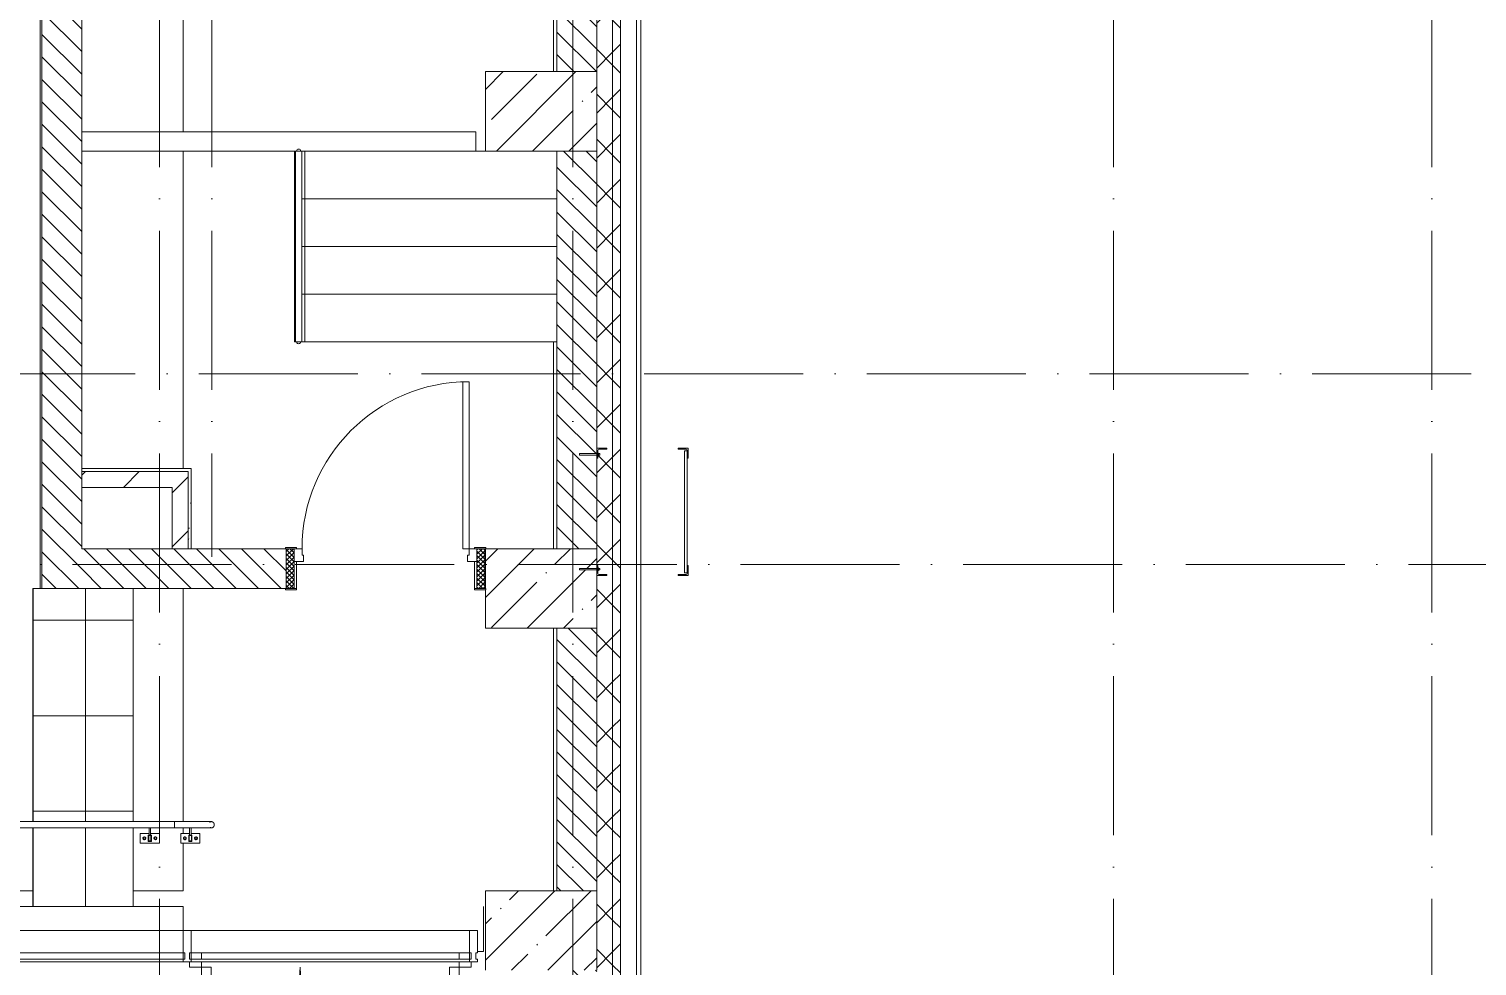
# Model space of a CAD drawing. Header units: millimetres. Extents: x -6467 to 106027, y -7090 to 195095.
# Drawn here: x 20130 to 29235, y 74057 to 79949 of the extents above; entities that cross this region are included whole.
import ezdxf

# ---------------------------------------------------------------- set-up
doc = ezdxf.new("R2010")
doc.units = ezdxf.units.MM
doc.linetypes.add('50_200_ШТРИХ_1Т_ш5_п1_п1_', pattern=[1400, 1000, -200, 0, -200])
for name, color, linetype, lineweight in [('A-DETL-GENF', 7, 'Continuous', 9), ('A-DOOR', 7, 'Continuous', 9), ('A-DOOR-2', 7, 'Continuous', 5), ('A-DOOR-FRAM', 7, 'Continuous', 9), ('A-DOOR-FRAM-2', 7, 'Continuous', 5), ('A-FLOR', 7, 'Continuous', 9), ('A-GLAZ-CWMG', 7, 'Continuous', 9), ('A-GLAZ-CWMG-1', 7, 'Continuous', 20), ('A-WALL', 7, 'Continuous', 5), ('A-WALL-FNSH-1', 7, 'Continuous', 5), ('I-WALL', 7, 'Continuous', 5), ('S-COLS', 7, 'Continuous', 9), ('S-COLS-1', 7, 'Continuous', 5), ('Балясины', 7, 'Continuous', 5), ('Верхние поручни', 7, 'Continuous', 9), ('Ограждение', 7, 'Continuous', 9), ('Перила', 7, 'Continuous', 9)]:
    doc.layers.add(name, color=color, linetype=linetype, lineweight=lineweight)
for name, color, linetype, lineweight, true_color in [('A-FLOR-PATT-6', 7, 'Continuous', 5, 0x3f3f3f), ('A-GENM-1', 7, 'Continuous', 9, 0xaaaaaa), ('I-WALL-1', 7, 'Continuous', 5, 0x787878), ('S-STRS-1', 7, 'Continuous', 9, 0xaaaaaa), ('Оси-3', 7, '50_200_ШТРИХ_1Т_ш5_п1_п1_', 9, 0xaaaaaa)]:
    doc.layers.add(name, color=color, linetype=linetype, lineweight=lineweight, true_color=true_color)
pattern_1 = [(45, (0, 0), (-228.0985, 228.0985), []), (45, (228.1, 0), (-228.0985, 228.0985), [403.225, -80.645, 6.706, -73.939])]
pattern_2 = [(135, (0, 0), (-70.71068, -70.71068), [])]
pattern_3 = [(45, (0, 0), (-141.42136, 141.42136), []), (135, (0, 0), (-141.42136, -141.42136), [])]
pattern_4 = [(45, (0, 0), (-169.7056, 169.7056), [])]
pattern_5 = [(0, (0, 0), (406.4, 101.6), [6.706, -298.094, 6.706, -298.094, -1625.6]), (0, (0, 0), (406.4, 101.6), [-609.6, 6.706, -602.894, 6.706, -298.094, -711.2]), (0, (0, 0), (406.4, 101.6), [-1524, 6.706, -196.494, 6.706, -501.294]), (120, (152.4, 50.8), (-291.18818, 301.15272), [6.706, -298.094, 6.706, -298.094, -1625.6]), (120, (152.4, 50.8), (-291.18818, 301.15272), [-609.6, 6.706, -602.894, 6.706, -298.094, -711.2]), (120, (152.4, 50.8), (-291.18818, 301.15272), [-1524, 6.706, -196.494, 6.706, -501.294]), (240, (203.2, 254), (-115.21182, -402.75272), [6.706, -298.094, 6.706, -298.094, -1625.6]), (240, (203.2, 254), (-115.21182, -402.75272), [-609.6, 6.706, -602.894, 6.706, -298.094, -711.2]), (240, (203.2, 254), (-115.21182, -402.75272), [-1524, 6.706, -196.494, 6.706, -501.294])]

# ---------------------------------------------------------------- blocks, each defined once
blk = doc.blocks.new('110_Дверь_СКБ_1_адиаторы_22')
at = {"layer": 'A-DOOR-2'}
h = blk.add_hatch(dxfattribs=at)
h.set_pattern_fill('FP_122', color=256, style=0, pattern_type=2)
h.set_pattern_definition([(135, (1701.41, 189.685), (-14.14214, -14.14214), []), (225, (1701.41, 189.685), (14.14214, -14.14214), [])])
h.paths.add_polyline_path([(637.5, -125), (637.5, 125), (587.5, 125), (587.5, -125)])
at = {"layer": 'A-DOOR-FRAM-2'}
h = blk.add_hatch(dxfattribs=at)
h.set_pattern_fill('FP_123', color=256, style=0, pattern_type=2)
h.set_pattern_definition([(45, (-421.384, 189.685), (-14.1421, 14.1421), []), (135, (-421.384, 189.685), (-14.1421, -14.1421), [])])
h.paths.add_polyline_path([(-562.5, -125), (-562.5, 125), (-612.5, 125), (-612.5, -125)])
at = {"layer": 'A-DOOR'}
for p, q in [((537.5, 1175), (497.5, 1175)), ((497.5, 1175), (497.5, 125)), ((537.5, 125), (537.5, 1175)), ((497.5, 125), (537.5, 125))]:
    blk.add_line(p, q, dxfattribs=at)
at = {"layer": 'A-DOOR-2'}
blk.add_arc((537.5, 125), 1050, 90, 180, dxfattribs=at)
at = {"layer": 'A-DOOR-FRAM'}
for p, q in [((-547.5, 133), (-617.5, 133)), ((-617.5, 133), (-617.5, 125)), ((-617.5, 125), (-547.5, 125)), ((-562.5, 125), (-612.5, 125)), ((-612.5, 125), (-612.5, -125)), ((-512.5, 125), (-562.5, 125)), ((-562.5, 125), (-562.5, 45)), ((-562.5, -125), (-562.5, 125)), ((-547.5, 125), (-562.5, 125)), ((-562.5, 125), (-562.5, 124)), ((-562.5, 124), (-547.5, 124)), ((-547.5, 125), (-547.5, 133)), ((-547.5, 124), (-547.5, 125)), ((-512.5, 85), (-512.5, 125)), ((537.5, 125), (537.5, 85)), ((587.5, 125), (537.5, 125)), ((642.5, 133), (572.5, 133)), ((572.5, 133), (572.5, 125)), ((587.5, 125), (572.5, 125)), ((572.5, 125), (572.5, 124)), ((572.5, 125), (642.5, 125)), ((572.5, 124), (587.5, 124)), ((587.5, 45), (587.5, 125)), ((637.5, 125), (587.5, 125)), ((587.5, 125), (587.5, -125)), ((587.5, 124), (587.5, 125)), ((637.5, -125), (637.5, 125)), ((642.5, 125), (642.5, 133)), ((-562.5, 45), (-502.5, 45)), ((-547.5, 45), (-562.5, 45)), ((-562.5, 45), (-562.5, -125)), ((-547.5, -125), (-547.5, 45)), ((-502.5, 85), (-512.5, 85)), ((-502.5, 45), (-502.5, 85)), ((537.5, 85), (527.5, 85)), ((527.5, 85), (527.5, 45)), ((527.5, 45), (587.5, 45)), ((587.5, 45), (572.5, 45)), ((572.5, 45), (572.5, -125)), ((587.5, -125), (587.5, 45)), ((-547.5, -125), (-617.5, -125)), ((-617.5, -125), (-617.5, -133)), ((-617.5, -133), (-547.5, -133)), ((-612.5, -125), (-562.5, -125)), ((-562.5, -125), (-547.5, -125)), ((-547.5, -133), (-547.5, -125)), ((572.5, -125), (587.5, -125)), ((642.5, -125), (572.5, -125)), ((572.5, -125), (572.5, -133)), ((572.5, -133), (642.5, -133)), ((587.5, -125), (637.5, -125)), ((642.5, -133), (642.5, -125))]:
    blk.add_line(p, q, dxfattribs=at)
blk = doc.blocks.new('Прямоугольный импост - Импост структурный с накладкой - 180мм-26367766-АИ_План этажа Радиаторы_2')
at = {"layer": 'A-GLAZ-CWMG'}
for p, q in [((19712.5, 74281), (21100, 74281)), ((19712.5, 74101), (19712.5, 74141)), ((19712.5, 74141), (21100, 74141)), ((21100, 74141), (21100, 74101)), ((19712.5, 74101), (21100, 74101)), ((19712.5, 74084), (21100, 74084))]:
    blk.add_line(p, q, dxfattribs=at)
blk = doc.blocks.new('Прямоугольный импост - Импост структурный с накладкой - 180мм-22069925-АИ_План этажа Радиаторы_2')
at = {"layer": 'A-GLAZ-CWMG-1'}
for p, q in [((-25, 40), (-25, 180)), ((-25, 180), (25, 180)), ((25, 180), (25, 40)), ((-15, 40), (-25, 40)), ((-25, -17), (-25, 0)), ((-25, 0), (-15, 0)), ((-15, 0), (-15, 40)), ((15, 40), (15, 0)), ((25, 40), (15, 40)), ((15, 0), (25, 0)), ((25, 0), (25, -17)), ((25, -17), (-25, -17))]:
    blk.add_line(p, q, dxfattribs=at)
blk = doc.blocks.new('О_Балясина_Труба_ГОСТ 8645-68 - О_Балясина_Труба_ГОСТ 8645-68-22508198-АИ_План этажа Радиаторы_2')
at = {"layer": 'Ограждение'}
for p, q in [((40, 10), (0, 10)), ((0, 10), (0, -10)), ((3, -7), (3, 7)), ((3, 7), (37, 7)), ((37, 7), (37, -7)), ((40, -10), (40, 10)), ((0, -10), (40, -10)), ((37, -7), (3, -7))]:
    blk.add_line(p, q, dxfattribs=at)
blk = doc.blocks.new('О_Анкер клиновой3 - Анкер клиновой МКТ В 12-10-25_105 2-22348283-АИ_План этажа Радиаторы_2')
at = {"layer": 'Ограждение'}
for radius, start, end in [(9, 360, 180), (9, 165, 180), (9, 180, 210), (9, 180, 360), (6, 360, 180), (6, 180, 360), (9, 75, 120), (9, 255, 345)]:
    blk.add_arc((0, 0), radius, start, end, dxfattribs=at)
blk = doc.blocks.new('О_Полоса_Трапеция прямоугольная_Прокат_ГОСТ 103-2006 - Крепежная пластина-22348284-АИ_План этажа Радиаторы_2')
at = {"layer": 'Ограждение'}
for p, q in [((0, 30), (0, -30)), ((55.7, 30), (0, 30)), ((120, 30), (64.1, 30)), ((120, -30), (120, 30)), ((120, -30), (0, -30))]:
    blk.add_line(p, q, dxfattribs=at)
blk = doc.blocks.new('О_Кронштейн_Форма Г_Круг_ГОСТ 2590-2006 - О_Кронштейн_Форма Г_Круг_ГОСТ 2590-2006-22348285-АИ_План этажа Радиаторы_2')
at = {"layer": 'Ограждение'}
for p, q in [((20885, 74920.5), (20885, 74925.5)), ((20885, 74880.5), (20885, 74920.5)), ((20895, 74924), (20895, 74920.5)), ((20895, 74920.5), (20895, 74880.5))]:
    blk.add_line(p, q, dxfattribs=at)
blk = doc.blocks.new('О_Элемент поручня_с загибами_Труба_ГОСТ 8732-78 - О_Элемент поручня_с загибами_Труба_ГОСТ 8732-78-26134925-АИ_План этажа Радиаторы_2')
at = {"layer": 'Ограждение'}
for p, q in [((-12230, -40), (-12230, 0)), ((-12230, 0), (50, 0)), ((50, -40), (-12230, -40))]:
    blk.add_line(p, q, dxfattribs=at)
blk = doc.blocks.new('О_Элемент поручня_Площадочный_Двухуровневый_ГОСТ 87321 - О_Элемент поручня_Площадочный_Двухуровневый_ГОСТ 8732-78 3-26134929-АИ_План этажа Радиаторы_2')
at = {"layer": 'Ограждение'}
for p, q in [((170, 0), (0, 0)), ((0, -40), (170, -40))]:
    blk.add_line(p, q, dxfattribs=at)
at = {"layer": 'Ограждение', "flags": 128}
for points in [[(170, 0), (172.4, 0), (174.8, 0), (177.2, 0), (179.6, 0), (181.9, 0), (184.3, 0), (186.6, 0), (188.9, 0), (191.1, 0), (193.4, 0), (195.6, 0), (197.7, 0), (199.8, 0), (201.9, 0), (203.9, 0), (205.8, 0), (207.7, 0), (209.6, 0), (211.3, 0), (213, 0), (214.7, 0), (216.2, 0), (217.7, 0), (219.2, 0), (220.5, 0), (221.7, 0), (222.9, 0), (224, 0), (225, 0), (225.9, 0), (226.7, 0), (227.5, 0), (228.1, 0), (228.7, 0), (229.1, 0), (229.5, 0), (229.8, 0), (229.9, 0), (230, 0)], [(230, 0), (230, 0), (229.8, 0), (229.6, 0), (229.2, 0), (228.8, 0), (228.3, 0), (227.7, 0), (227, 0), (226.2, 0), (225.3, 0), (224.3, 0), (223.2, 0), (222.1, 0), (220.8, 0), (219.5, 0), (218.1, 0), (216.7, 0), (215.1, 0), (213.5, 0), (211.8, 0), (210, 0), (208.2, 0), (206.3, 0), (204.4, 0), (202.4, 0), (200.4, 0), (198.3, 0), (196.1, 0), (194, 0), (191.7, 0), (189.5, 0), (187.2, 0), (184.9, 0), (182.6, 0), (180.2, 0), (177.8, 0), (175.4, 0), (173, 0), (170.6, 0), (170, 0)], [(230, 0), (230.8, 0), (231.6, -0.1), (232.4, -0.1), (233.2, -0.3), (234, -0.4), (234.8, -0.6), (235.5, -0.8), (236.3, -1), (237, -1.3), (237.8, -1.6), (238.5, -1.9), (239.2, -2.3), (239.9, -2.6), (240.6, -3.1), (241.3, -3.5), (241.9, -4), (242.6, -4.4), (243.2, -5), (243.8, -5.5), (244.3, -6.1), (244.9, -6.7), (245.4, -7.3), (245.9, -7.9), (246.4, -8.5), (246.8, -9.2), (247.2, -9.9), (247.6, -10.6), (248, -11.3), (248.3, -12), (248.6, -12.8), (248.9, -13.5), (249.2, -14.3), (249.4, -15), (249.6, -15.8), (249.7, -16.6), (249.8, -17.4), (249.9, -18.2), (250, -19), (250, -19.8), (250, -20)], [(230, -40), (230, -40), (229.8, -40), (229.6, -40), (229.2, -40), (228.8, -40), (228.3, -40), (227.7, -40), (227, -40), (226.2, -40), (225.3, -40), (224.3, -40), (223.2, -40), (222.1, -40), (220.8, -40), (219.5, -40), (218.1, -40), (216.7, -40), (215.1, -40), (213.5, -40), (211.8, -40), (210, -40), (208.2, -40), (206.3, -40), (204.4, -40), (202.4, -40), (200.4, -40), (198.3, -40), (196.1, -40), (194, -40), (191.7, -40), (189.5, -40), (187.2, -40), (184.9, -40), (182.6, -40), (180.2, -40), (177.8, -40), (175.4, -40), (173, -40), (170.6, -40), (170, -40)], [(170, -40), (172.4, -40), (174.8, -40), (177.2, -40), (179.6, -40), (181.9, -40), (184.3, -40), (186.6, -40), (188.9, -40), (191.1, -40), (193.4, -40), (195.6, -40), (197.7, -40), (199.8, -40), (201.9, -40), (203.9, -40), (205.8, -40), (207.7, -40), (209.6, -40), (211.3, -40), (213, -40), (214.7, -40), (216.2, -40), (217.7, -40), (219.2, -40), (220.5, -40), (221.7, -40), (222.9, -40), (224, -40), (225, -40), (225.9, -40), (226.7, -40), (227.5, -40), (228.1, -40), (228.7, -40), (229.1, -40), (229.5, -40), (229.8, -40), (229.9, -40), (230, -40)], [(230, -1.5), (229.3, -1.5), (228.5, -1.6), (227.8, -1.6), (227.1, -1.7), (226.3, -1.9), (225.6, -2), (224.9, -2.2), (224.2, -2.4), (223.5, -2.7), (222.8, -3), (222.1, -3.3), (221.5, -3.6), (220.8, -3.9), (220.2, -4.3), (219.6, -4.7)], [(223.3, -37.2), (224, -37.5), (224.7, -37.7), (225.4, -37.9), (226.1, -38.1), (226.9, -38.2), (227.6, -38.3), (228.3, -38.4), (229.1, -38.5), (229.8, -38.5), (230, -38.5)], [(250, -20), (250, -20.8), (249.9, -21.6), (249.9, -22.4), (249.7, -23.2), (249.6, -24), (249.4, -24.8), (249.2, -25.5), (249, -26.3), (248.7, -27), (248.4, -27.8), (248.1, -28.5), (247.7, -29.2), (247.4, -29.9), (246.9, -30.6), (246.5, -31.3), (246, -31.9), (245.6, -32.6), (245, -33.2), (244.5, -33.8), (243.9, -34.3), (243.3, -34.9), (242.7, -35.4), (242.1, -35.9), (241.5, -36.4), (240.8, -36.8), (240.1, -37.2), (239.4, -37.6), (238.7, -38), (238, -38.3), (237.2, -38.6), (236.5, -38.9), (235.7, -39.2), (235, -39.4), (234.2, -39.6), (233.4, -39.7), (232.6, -39.8), (231.8, -39.9), (231, -40), (230.2, -40), (230, -40)]]:
    blk.add_lwpolyline(points, dxfattribs=at)
blk = doc.blocks.new('О_Кронштейн_Форма Г_Круг_ГОСТ 2590-2006 - О_Кронштейн_Форма Г_Круг_ГОСТ 2590-2006-V248-АИ_План этажа Радиаторы_2')
at = {"layer": 'Ограждение'}
for p, q in [((21140, 74920.5), (21140, 74926.2)), ((21140, 74880.5), (21140, 74920.5)), ((21150, 74924), (21150, 74920.5)), ((21150, 74920.5), (21150, 74880.5))]:
    blk.add_line(p, q, dxfattribs=at)
blk = doc.blocks.new('О_Балясина_Труба_ГОСТ 8645-68 - О_Балясина_Труба_ГОСТ 8645-68-26136017-АИ_План этажа Радиаторы_2')
at = {"layer": 'Ограждение'}
for p, q in [((40, 10), (0, 10)), ((0, 10), (0, -10)), ((3, -7), (3, 7)), ((3, 7), (37, 7)), ((37, 7), (37, -7)), ((40, -10), (40, 10)), ((0, -10), (40, -10)), ((37, -7), (3, -7))]:
    blk.add_line(p, q, dxfattribs=at)
blk = doc.blocks.new('Подъем актового зала4 - Подъем актового зала-22543515-АИ_План этажа Радиаторы_2')
at = {"layer": 'A-FLOR'}
for p, q in [((20426.7, 76431), (20426.7, 85431)), ((21326.7, 79301), (21326.7, 85431)), ((23655, 79681), (23655, 82181)), ((21326.7, 77186), (21326.7, 79181)), ((23655, 76681), (23655, 77981)), ((21326.7, 74964.8), (21326.7, 76431)), ((23655, 74530.7), (23655, 76181)), ((21326.7, 74890.5), (21326.7, 74926.2)), ((21326.7, 74531), (21326.7, 74830.5)), ((20126.7, 74531), (20381.7, 74531)), ((21011.7, 74531), (21326.7, 74531)), ((23214, 74430.7), (23214, 74148))]:
    blk.add_line(p, q, dxfattribs=at)
blk = doc.blocks.new('ОМ_Уголок_ГОСТ 8509-93 - ОМ_Уголок_ГОСТ 8509-93-23453505-АИ_План этажа Радиаторы_2')
at = {"layer": 'A-GENM-1'}
for p, q in [((24275, 77313.2), (24212, 77313.2)), ((24212, 77313.2), (24212, 77309.5)), ((24212, 77309.5), (24212, 77313.2)), ((24214.3, 77307.2), (24262, 77307.2)), ((24275, 77250.2), (24275, 77313.2)), ((24269, 77300.2), (24269, 77252.5)), ((24271.3, 77250.2), (24275, 77250.2)), ((24275, 77250.2), (24271.3, 77250.2))]:
    blk.add_line(p, q, dxfattribs=at)
for centre, radius, start, end in [((24214.3, 77309.5), 2.3, 180, 270), ((24214.3, 77309.5), 2.3, 180, 240), ((24262, 77300.2), 7, 0, 90), ((24262, 77300.2), 7, 0, 90), ((24271.3, 77252.5), 2.3, 180, 270), ((24271.3, 77252.5), 2.3, 210, 270)]:
    blk.add_arc(centre, radius, start, end, dxfattribs=at)
blk = doc.blocks.new('ОМ_Уголок_ГОСТ 8509-93 - ОМ_Уголок_ГОСТ 8509-93-V339-АИ_План этажа Радиаторы_2')
at = {"layer": 'A-GENM-1'}
for p, q in [((24271.3, 76576.2), (24275, 76576.2)), ((24275, 76576.2), (24271.3, 76576.2)), ((24275, 76513.2), (24275, 76576.2)), ((24212, 76513.2), (24212, 76516.9)), ((24212, 76516.9), (24212, 76513.2)), ((24212, 76513.2), (24275, 76513.2)), ((24262, 76519.2), (24214.3, 76519.2)), ((24269, 76573.9), (24269, 76526.2))]:
    blk.add_line(p, q, dxfattribs=at)
for centre, radius, start, end in [((24271.3, 76573.9), 2.3, 90, 180), ((24271.3, 76573.9), 2.3, 90, 150), ((24214.3, 76516.9), 2.3, 90, 180), ((24214.3, 76516.9), 2.3, 120, 180), ((24262, 76526.2), 7, 270, 0), ((24262, 76526.2), 7, 270, 0)]:
    blk.add_arc(centre, radius, start, end, dxfattribs=at)
blk = doc.blocks.new('ОМ_Уголок_ГОСТ 8509-93 - ОМ_Уголок_ГОСТ 8509-93-21486560-АИ_План этажа Радиаторы_2')
at = {"layer": 'A-GENM-1'}
for p, q in [((23700, 77313.2), (23700, 77250.2)), ((23763, 77313.2), (23700, 77313.2)), ((23713, 77307.2), (23760.7, 77307.2)), ((23763, 77313.2), (23763, 77309.5)), ((23763, 77309.5), (23763, 77313.2)), ((23703.7, 77250.2), (23700, 77250.2)), ((23700, 77250.2), (23703.7, 77250.2)), ((23706, 77252.5), (23706, 77300.2))]:
    blk.add_line(p, q, dxfattribs=at)
for centre, radius, start, end in [((23713, 77300.2), 7, 90, 180), ((23713, 77300.2), 7, 90, 180), ((23760.7, 77309.5), 2.3, 270, 0), ((23760.7, 77309.5), 2.3, 300, 0), ((23703.7, 77252.5), 2.3, 270, 0), ((23703.7, 77252.5), 2.3, 270, 330)]:
    blk.add_arc(centre, radius, start, end, dxfattribs=at)
blk = doc.blocks.new('Анкер клиновой - Анкер клиновой МКТ V-A 10-10-15_115-14811140-АИ_План этажа Радиаторы_2')
at = {"layer": 'A-GENM-1'}
for p, q in [((23700, 77279.2), (23591, 77279.2)), ((23591, 77279.2), (23591, 77269.2)), ((23591, 77269.2), (23700, 77269.2)), ((23710, 77282.2), (23706, 77282.2)), ((23720, 77279.2), (23706, 77279.2)), ((23706, 77269.2), (23720, 77269.2)), ((23706, 77266.2), (23710, 77266.2)), ((23710, 77279.9), (23710, 77282.2)), ((23710, 77266.2), (23710, 77282.2)), ((23710, 77266.2), (23710, 77268.6)), ((23720, 77269.2), (23720, 77279.2))]:
    blk.add_line(p, q, dxfattribs=at)
blk = doc.blocks.new('ОМ_Уголок_ГОСТ 8509-93 - ОМ_Уголок_ГОСТ 8509-93-V340-АИ_План этажа Радиаторы_2')
at = {"layer": 'A-GENM-1'}
for p, q in [((23703.7, 76576.2), (23700, 76576.2)), ((23700, 76576.2), (23700, 76513.2)), ((23700, 76576.2), (23703.7, 76576.2)), ((23700, 76513.2), (23763, 76513.2)), ((23706, 76526.2), (23706, 76573.9)), ((23760.7, 76519.2), (23713, 76519.2)), ((23763, 76513.2), (23763, 76516.9)), ((23763, 76516.9), (23763, 76513.2))]:
    blk.add_line(p, q, dxfattribs=at)
for centre, radius, start, end in [((23703.7, 76573.9), 2.3, 0, 90), ((23703.7, 76573.9), 2.3, 30, 90), ((23713, 76526.2), 7, 180, 270), ((23713, 76526.2), 7, 180, 270), ((23760.7, 76516.9), 2.3, 0, 90), ((23760.7, 76516.9), 2.3, 0, 60)]:
    blk.add_arc(centre, radius, start, end, dxfattribs=at)
blk = doc.blocks.new('ОМ_Арматурный стержень_Форма 1 - ОМ_Арматурный стержень_Форма 1-20727464-АИ_План этажа Радиаторы_2')
at = {"layer": 'A-GENM-1'}
for p, q in [((24251, 77297.2), (24251, 76529.2)), ((24260, 77297.2), (24251, 77297.2)), ((24269, 77297.2), (24260, 77297.2)), ((24269, 76573.9), (24269, 77252.5)), ((24251, 76529.2), (24260, 76529.2)), ((24260, 76529.2), (24269, 76529.2))]:
    blk.add_line(p, q, dxfattribs=at)
blk = doc.blocks.new('Ограждение - 25 мм-V370-АИ_План этажа Радиаторы_2')
at = {"layer": 'Балясины'}
blk.add_arc((0, 0), 12.5, 360, 180, dxfattribs=at)
blk = doc.blocks.new('Ограждение - 25 мм-22866756-АИ_План этажа Радиаторы_2')
at = {"layer": 'Балясины'}
blk.add_arc((0, 0), 12.5, 180, 360, dxfattribs=at)
blk = doc.blocks.new('Ограждение - Ограждение-23855627-АИ_План этажа Радиаторы_2')
at = {"extrusion": (0, 0, -1), "zscale": -1, "rotation": 180}
for name, p in [('Ограждение - 25 мм-22866756-АИ_План этажа Радиаторы_2', (-21825.4, 79181)), ('Ограждение - 25 мм-V370-АИ_План этажа Радиаторы_2', (-21825.4, 77981))]:
    blk.add_blockref(name, p, dxfattribs=at)
blk = doc.blocks.new('Тип верхнего поручня - Верхний поручень_Внутренний_-23855669-АИ_План этажа Радиаторы_2')
at = {"layer": 'Верхние поручни'}
for p, q in [((21805.4, 79181), (21845.4, 79181)), ((21805.4, 78881), (21805.4, 79181)), ((21845.4, 78881), (21845.4, 79181)), ((21805.4, 77981), (21805.4, 78881)), ((21845.4, 77981), (21845.4, 78881)), ((21805.4, 77981), (21845.4, 77981))]:
    blk.add_line(p, q, dxfattribs=at)
blk = doc.blocks.new('Тип перил - Перила_Внутренний_-23855681-АИ_План этажа Радиаторы_2')
at = {"layer": 'Перила'}
for p, q in [((21865.4, 78885.8), (21865.4, 79181)), ((21865.4, 77981), (21865.4, 78885.8))]:
    blk.add_line(p, q, dxfattribs=at)
blk = doc.blocks.new('Тип перил - Перила_Внутренний_-V371-АИ_План этажа Радиаторы_2')
at = {"layer": 'Перила'}
for p, q in [((21845.4, 79181), (21865.4, 79181)), ((21865.4, 78881), (21865.4, 79181)), ((21865.4, 77981), (21865.4, 78881)), ((21845.4, 77981), (21865.4, 77981))]:
    blk.add_line(p, q, dxfattribs=at)
blk = doc.blocks.new('Тип перил - Перила_Внутренний_-23855693-АИ_План этажа Радиаторы_2')
at = {"layer": 'Перила'}
for p, q in [((21865.4, 78885.8), (21865.4, 79181)), ((21865.4, 77981), (21865.4, 78885.8))]:
    blk.add_line(p, q, dxfattribs=at)
blk = doc.blocks.new('Тип перил - Перила_Внутренний_-V372-АИ_План этажа Радиаторы_2')
at = {"layer": 'Перила'}
for p, q in [((21845.4, 79181), (21865.4, 79181)), ((21865.4, 78881), (21865.4, 79181)), ((21865.4, 77981), (21865.4, 78881)), ((21845.4, 77981), (21865.4, 77981))]:
    blk.add_line(p, q, dxfattribs=at)
blk = doc.blocks.new('АР_Перемычка1 - АР_Перемычка-25546047-АИ_План этажа Радиаторы_2')
at = {"layer": 'A-GENM-1'}
blk.add_line((-250, -125), (-242, -125), dxfattribs=at)
blk = doc.blocks.new('Дверь_Витражная_СКБ_2Ст - ДВВ_ДАО_СОШ_Коридор EIW60-23854634-АИ_План этажа Радиаторы_2')
at = {"layer": 'A-DETL-GENF'}
for p, q in [((-810, 1050), (-750, 1050)), ((-810, 1050), (-810, 50)), ((-750, 1050), (-810, 1050)), ((-810, 1050), (-810, 50)), ((-750, 1050), (-750, 50)), ((-750, 50), (-750, 1050)), ((-810, 970), (-750, 970)), ((-800, 970), (-800, 130)), ((-756, 970), (-756, 130)), ((810, 670), (750, 670)), ((750, 670), (750, 50)), ((810, 670), (750, 670)), ((750, 670), (750, 50)), ((810, 670), (810, 50)), ((810, 50), (810, 670)), ((810, 590), (750, 590)), ((756, 590), (756, 130)), ((800, 590), (800, 130)), ((-810, 130), (-750, 130)), ((810, 130), (750, 130)), ((-885, 50), (-885, 17)), ((-810, 50), (-885, 50)), ((-810, 50), (-885, 50)), ((-885, 50), (-885, 17)), ((-750, 50), (-810, 50)), ((-810, 50), (-750, 50)), ((-810, 17), (-810, 50)), ((-810, 17), (-810, 50)), ((-810, -40), (-810, 0)), ((-810, -40), (-810, 0)), ((750, 50), (810, 50)), ((750, 50), (810, 50)), ((810, 17), (810, 50)), ((810, 50), (885, 50)), ((810, 50), (810, 17)), ((885, 50), (810, 50)), ((810, -40), (810, 0)), ((810, 0), (810, -40)), ((885, 50), (885, 17)), ((885, 17), (885, 50))]:
    blk.add_line(p, q, dxfattribs=at)
at = {"layer": 'A-DOOR-2'}
for p, q in [((-810, 1050), (-810, 50)), ((810, 670), (810, 50))]:
    blk.add_line(p, q, dxfattribs=at)
for centre, radius, start, end in [((-810, 50), 1000, 360, 90), ((810, 50), 620, 90, 180)]:
    blk.add_arc(centre, radius, start, end, dxfattribs=at)
blk = doc.blocks.new('Прямоугольный импост - Импост структурный с накладкой - 180мм-21266437-АИ_План этажа Радиаторы_2')
at = {"layer": 'A-GLAZ-CWMG'}
for p, q in [((21150, 74281), (22900, 74281)), ((21150, 74101), (21150, 74141)), ((21150, 74141), (22900, 74141)), ((22900, 74141), (22900, 74101)), ((21150, 74101), (22900, 74101)), ((21150, 74084), (22900, 74084))]:
    blk.add_line(p, q, dxfattribs=at)

msp = doc.modelspace()

# ---------------------------------------------------------------- hatches: boundary and pattern name
at = {"layer": 'A-FLOR-PATT-6'}
h = msp.add_hatch(dxfattribs=at)
h.set_pattern_fill('FP_393', color=256, style=0, pattern_type=2)
h.set_pattern_definition([(0, (-87095, 103830.7), (0, 600), []), (90, (-87095, 103830.7), (-330, 2e-14), [])])
h.paths.add_polyline_path([(20268.9, 74430.7), (20485, 74430.7), (20485, 74925.5), (20155, 74925.5), (20155, 74430.7)])
h.paths.add_polyline_path([(20155, 74965.5), (20485, 74965.5), (20485, 76431), (20155, 76431), (20155, 75008.5)])
h = msp.add_hatch(dxfattribs=at)
h.set_pattern_fill('FP_391', color=256, style=0, pattern_type=2)
h.set_pattern_definition([(0, (20185, 76830.7), (0, 600), []), (90, (20185, 76830.7), (-300, 2e-14), [])])
h.paths.add_polyline_path([(20485, 74430.7), (20785, 74430.7), (20785, 74925.5), (20485, 74925.5)])
h.paths.add_polyline_path([(20684.2, 74965.5), (20785, 74965.5), (20785, 76431), (20485, 76431), (20485, 74965.5)])
at = {"layer": 'A-WALL'}
h = msp.add_hatch(dxfattribs=at)
h.set_pattern_fill('FP_125', color=256, style=0, pattern_type=2)
h.set_pattern_definition(pattern_3)
h.paths.add_polyline_path([(23700, 76513.2), (23713, 76519.2), (23760.7, 76519.2), (23763, 76513.2), (23701.9, 76513.2)])
h.paths.add_polyline_path([(23800, 67881), (23800, 85819.5), (23700, 85819.5), (23700, 77313.2), (23706, 77300.2), (23706.5, 77279.2), (23720, 77277.8), (23720, 77269.2), (23706, 77269.2), (23706, 77252.5), (23700, 77250.2), (23701.2, 76575.8), (23706, 76573.9), (23706, 76557.2), (23720, 76555.8), (23720, 76547.2), (23706, 76547.2), (23706, 76526.2), (23700, 76513.2), (23700, 67881)])
h.paths.add_polyline_path([(23713, 77307.2), (23700, 77313.2), (23763, 77313.2), (23760.7, 77307.2), (23720, 77307.2)])
h = msp.add_hatch(dxfattribs=at)
h.set_pattern_fill('FP_125', color=256, style=0, pattern_type=2)
h.set_pattern_definition(pattern_3)
h.paths.add_polyline_path([(23850, 67931), (23850, 85819.5), (23800, 85819.5), (23800, 67931)])
at = {"layer": 'I-WALL'}
h = msp.add_hatch(dxfattribs=at)
h.set_pattern_fill('FP_2', color=256, style=0, pattern_type=2)
h.set_pattern_definition(pattern_2)
h.paths.add_polyline_path([(20461.7, 76431), (20461.7, 85431), (20211.7, 85431), (20211.7, 76431)])
h = msp.add_hatch(dxfattribs=at)
h.set_pattern_fill('FP_2', color=256, style=0, pattern_type=2)
h.set_pattern_definition(pattern_2)
h.paths.add_polyline_path([(23590.9, 67781), (23700, 67781), (23700, 70680.7), (23450, 70680.7), (23450, 67781)])
h.paths.add_polyline_path([(23450, 71180.7), (23700, 71180.7), (23700, 74030.7), (23450, 74030.7), (23450, 72896.7)])
h.paths.add_polyline_path([(23700, 74530.7), (23700, 76181), (23450, 76181), (23450, 74530.7)])
h.paths.add_polyline_path([(23590.9, 76681), (23700, 76681), (23700, 77269.2), (23591, 77270.7), (23591, 77279.2), (23700, 77279.2), (23700, 79181), (23450, 79181), (23450, 76681)])
h.paths.add_polyline_path([(23450, 79681), (23700, 79681), (23700, 82181), (23450, 82181), (23450, 81343.9)])
h.paths.add_polyline_path([(23700, 82681), (23700, 85181), (23450, 85181), (23450, 82681)])
h = msp.add_hatch(dxfattribs=at)
h.set_pattern_fill('FP_5', color=256, style=0, pattern_type=2)
h.set_pattern_definition(pattern_4)
h.paths.add_polyline_path([(21099.4, 77066), (21130, 77066), (21130, 77166), (20461.7, 77166), (20461.7, 77066), (21030, 77066)])
h = msp.add_hatch(dxfattribs=at)
h.set_pattern_fill('FP_5', color=256, style=0, pattern_type=2)
h.set_pattern_definition(pattern_4)
h.paths.add_polyline_path([(21030, 76681), (21130, 76681), (21130, 77066), (21030, 77066)])
h = msp.add_hatch(dxfattribs=at)
h.set_pattern_fill('FP_2', color=256, style=0, pattern_type=2)
h.set_pattern_definition(pattern_2)
h.paths.add_polyline_path([(21742, 76431), (21747, 76431), (21747, 76681), (20461.7, 76681), (20461.7, 76431), (21099.4, 76431)])
at = {"layer": 'I-WALL-1'}
h = msp.add_hatch(dxfattribs=at)
h.set_pattern_fill('FP_3', color=256, style=0, pattern_type=2)
h.set_pattern_definition(pattern_5)
h.paths.add_polyline_path([(21130, 77166), (21150, 77166), (21150, 77186), (20461.7, 77186), (20461.7, 77166), (21099.4, 77166)])
h = msp.add_hatch(dxfattribs=at)
h.set_pattern_fill('FP_3', color=256, style=0, pattern_type=2)
h.set_pattern_definition(pattern_5)
h.paths.add_polyline_path([(21150, 76681), (21150, 77166), (21130, 77166), (21130, 76681)])
at = {"layer": 'S-COLS-1'}
h = msp.add_hatch(dxfattribs=at)
h.set_pattern_fill('FP_1', color=256, style=0, pattern_type=2)
h.set_pattern_definition(pattern_1)
h.paths.add_polyline_path([(23700, 79181), (23700, 79681), (23000, 79681), (23000, 79181), (23450, 79181)])
h = msp.add_hatch(dxfattribs=at)
h.set_pattern_fill('FP_1', color=256, style=0, pattern_type=2)
h.set_pattern_definition(pattern_1)
h.paths.add_polyline_path([(23000, 76181), (23700, 76181), (23700, 76547.2), (23591, 76548.7), (23591, 76557.2), (23700, 76557.2), (23700, 76681), (23000, 76681), (23000, 76423)])
h = msp.add_hatch(dxfattribs=at)
h.set_pattern_fill('FP_1', color=256, style=0, pattern_type=2)
h.set_pattern_definition(pattern_1)
h.paths.add_polyline_path([(23000, 74030.7), (23700, 74030.7), (23700, 74530.7), (23000, 74530.7), (23000, 74304.6)])

# ---------------------------------------------------------------- linework, layer by layer
at = {"layer": 'A-FLOR'}
for p, q in [((20155, 76431), (20211.7, 76431)), ((20155, 74965.5), (20155, 76431)), ((20485, 76431), (20485, 74965.5)), ((20785, 74965.5), (20785, 76431)), ((20155, 74430.7), (20155, 74925.5)), ((20485, 74925.5), (20485, 74430.7)), ((20785, 74430.7), (20785, 74925.5)), ((21100, 74430.7), (18200, 74430.7)), ((21100, 74281), (21100, 74430.7)), ((22987.3, 74148), (22950, 74148))]:
    msp.add_line(p, q, dxfattribs=at)
at = {"layer": 'A-WALL'}
for p, q in [((23800, 67881), (23800, 85819.5)), ((23850, 67931), (23850, 85819.5)), ((20211.7, 85431), (20211.7, 76431)), ((20461.7, 76681), (20461.7, 85431)), ((23950, 70384.1), (23950, 85277.9)), ((23450, 82181), (23450, 79681)), ((23700, 79681), (23700, 82181)), ((23450, 79681), (23700, 79681)), ((20461.7, 79301), (22940, 79301)), ((22940, 79181), (22940, 79301)), ((21800, 79181), (20461.7, 79181)), ((23450, 79181), (23450, 76681)), ((23700, 79181), (23450, 79181)), ((23700, 77313.2), (23700, 79181)), ((23700, 76681), (23700, 77250.2)), ((21130, 77166), (20461.7, 77166)), ((21130, 76681), (21130, 77166)), ((21742, 76681), (20461.7, 76681)), ((23450, 76681), (23700, 76681)), ((20211.7, 76431), (21742, 76431)), ((23450, 76181), (23450, 74530.7)), ((23700, 76181), (23450, 76181)), ((23700, 74530.7), (23700, 76181)), ((23450, 74530.7), (23700, 74530.7))]:
    msp.add_line(p, q, dxfattribs=at)
at = {"layer": 'A-WALL-FNSH-1'}
for p, q in [((23977, 70384.1), (23977, 85277.9)), ((23700, 79681), (23700, 79181)), ((21150, 77186), (20461.7, 77186)), ((21150, 76681), (21150, 77186)), ((20461.7, 77066), (21030, 77066)), ((21030, 77066), (21030, 76681)), ((23700, 76681), (23700, 76576.2)), ((23700, 76513.2), (23700, 76181)), ((23700, 74530.7), (23700, 74030.7))]:
    msp.add_line(p, q, dxfattribs=at)
at = {"layer": 'S-COLS'}
for p, q in [((23700, 79681), (23450, 79681)), ((23450, 79181), (23700, 79181)), ((23700, 76681), (23450, 76681)), ((23450, 76181), (23700, 76181)), ((23700, 74530.7), (23450, 74530.7))]:
    msp.add_line(p, q, dxfattribs=at)
at = {"layer": 'S-COLS-1'}
for p, q in [((23450, 79681), (23000, 79681)), ((23000, 79681), (23000, 79181)), ((23700, 79181), (23700, 79681)), ((23000, 79181), (23450, 79181)), ((23000, 76681), (23000, 76431)), ((23450, 76681), (23002, 76681)), ((23700, 76576.2), (23700, 76681)), ((23700, 76181), (23700, 76513.2)), ((23000, 76423), (23000, 76181)), ((23000, 76181), (23450, 76181)), ((23450, 74530.7), (23000, 74530.7)), ((23000, 74530.7), (23000, 74030.7)), ((23700, 74030.7), (23700, 74530.7))]:
    msp.add_line(p, q, dxfattribs=at)
at = {"layer": 'S-STRS-1'}
for p, q in [((21800, 79181), (21805.4, 79181)), ((21800, 78881), (21800, 79181)), ((21845.4, 79181), (23000, 79181)), ((21800, 78581), (21800, 78881)), ((21800, 78881), (21805.4, 78881)), ((21800, 78881), (21805.4, 78881)), ((21845.4, 78881), (23450, 78881)), ((21845.4, 78881), (23450, 78881)), ((21800, 78281), (21800, 78581)), ((21800, 78581), (21805.4, 78581)), ((21800, 78581), (21805.4, 78581)), ((21845.4, 78581), (23450, 78581)), ((21845.4, 78581), (23450, 78581)), ((21800, 77981), (21800, 78281)), ((21800, 78281), (21805.4, 78281)), ((21800, 78281), (21805.4, 78281)), ((21845.4, 78281), (23450, 78281)), ((21845.4, 78281), (23450, 78281)), ((21800, 77981), (21805.4, 77981)), ((21800, 77981), (21805.4, 77981)), ((21845.4, 77981), (23450, 77981)), ((21845.4, 77981), (23450, 77981))]:
    msp.add_line(p, q, dxfattribs=at)
at = {"layer": 'Оси-3'}
for p, q in [((20950, 91281), (20950, 52458)), ((21280, 91281), (21280, 76631)), ((23550, 91281), (23550, 66126.2)), ((26950, 91281), (26950, 52458)), ((28950, 91281), (28950, 66126.2)), ((50200, 77781), (-5267.3, 77781)), ((32605, 76581), (-5267.3, 76581))]:
    msp.add_line(p, q, dxfattribs=at)

# ---------------------------------------------------------------- block references
at = {"layer": 'A-DOOR-2'}
msp.add_blockref('110_Дверь_СКБ_1_адиаторы_22', (22359.5, 76556), dxfattribs=at)
at = {"layer": 'A-DOOR-2', "rotation": 180}
msp.add_blockref('Дверь_Витражная_СКБ_2Ст - ДВВ_ДАО_СОШ_Коридор EIW60-23854634-АИ_План этажа Радиаторы_2', (22025, 74101), dxfattribs=at)
at = {"layer": 'A-FLOR'}
msp.add_blockref('Подъем актового зала4 - Подъем актового зала-22543515-АИ_План этажа Радиаторы_2', (-226.7, 0), dxfattribs=at)
at = {"layer": 'A-GENM-1'}
for name, p in [('ОМ_Уголок_ГОСТ 8509-93 - ОМ_Уголок_ГОСТ 8509-93-21486560-АИ_План этажа Радиаторы_2', (0, 0)), ('ОМ_Уголок_ГОСТ 8509-93 - ОМ_Уголок_ГОСТ 8509-93-23453505-АИ_План этажа Радиаторы_2', (0, 0)), ('Анкер клиновой - Анкер клиновой МКТ V-A 10-10-15_115-14811140-АИ_План этажа Радиаторы_2', (0, 0)), ('ОМ_Арматурный стержень_Форма 1 - ОМ_Арматурный стержень_Форма 1-20727464-АИ_План этажа Радиаторы_2', (0, 0)), ('ОМ_Уголок_ГОСТ 8509-93 - ОМ_Уголок_ГОСТ 8509-93-V340-АИ_План этажа Радиаторы_2', (0, 0)), ('ОМ_Уголок_ГОСТ 8509-93 - ОМ_Уголок_ГОСТ 8509-93-V339-АИ_План этажа Радиаторы_2', (0, 0)), ('Анкер клиновой - Анкер клиновой МКТ V-A 10-10-15_115-14811140-АИ_План этажа Радиаторы_2', (0, -722)), ('АР_Перемычка1 - АР_Перемычка-25546047-АИ_План этажа Радиаторы_2', (21747, 76556))]:
    msp.add_blockref(name, p, dxfattribs=at)
at = {"layer": 'A-GLAZ-CWMG'}
for name in ['Прямоугольный импост - Импост структурный с накладкой - 180мм-26367766-АИ_План этажа Радиаторы_2', 'Прямоугольный импост - Импост структурный с накладкой - 180мм-21266437-АИ_План этажа Радиаторы_2']:
    msp.add_blockref(name, (0, 0), dxfattribs=at)
at = {"layer": 'A-GLAZ-CWMG', "extrusion": (0, 0, -1)}
for p in [(-21125, 74101), (-22925, 74101)]:
    msp.add_blockref('Прямоугольный импост - Импост структурный с накладкой - 180мм-22069925-АИ_План этажа Радиаторы_2', p, dxfattribs=at)
at = {"layer": 'Балясины'}
msp.add_blockref('Ограждение - Ограждение-23855627-АИ_План этажа Радиаторы_2', (0, 0), dxfattribs=at)
at = {"layer": 'Верхние поручни'}
msp.add_blockref('Тип верхнего поручня - Верхний поручень_Внутренний_-23855669-АИ_План этажа Радиаторы_2', (0, 0), dxfattribs=at)
at = {"layer": 'Ограждение'}
for name, p, rotation in [('О_Элемент поручня_с загибами_Труба_ГОСТ 8732-78 - О_Элемент поручня_с загибами_Труба_ГОСТ 8732-78-26134925-АИ_План этажа Радиаторы_2', (8815, 74925.5), 180), ('О_Анкер клиновой3 - Анкер клиновой МКТ В 12-10-25_105 2-22348283-АИ_План этажа Радиаторы_2', (20855, 74860.5), 180), ('О_Балясина_Труба_ГОСТ 8645-68 - О_Балясина_Труба_ГОСТ 8645-68-22508198-АИ_План этажа Радиаторы_2', (20890, 74880.5), 270.0000000000003), ('О_Анкер клиновой3 - Анкер клиновой МКТ В 12-10-25_105 2-22348283-АИ_План этажа Радиаторы_2', (20925, 74860.5), 180), ('О_Анкер клиновой3 - Анкер клиновой МКТ В 12-10-25_105 2-22348283-АИ_План этажа Радиаторы_2', (21110, 74860.5), 180), ('О_Балясина_Труба_ГОСТ 8645-68 - О_Балясина_Труба_ГОСТ 8645-68-26136017-АИ_План этажа Радиаторы_2', (21145, 74880.5), 270.0000000000003), ('О_Анкер клиновой3 - Анкер клиновой МКТ В 12-10-25_105 2-22348283-АИ_План этажа Радиаторы_2', (21180, 74860.5), 180)]:
    msp.add_blockref(name, p, dxfattribs=dict(at, rotation=rotation))
for name, p in [('О_Элемент поручня_Площадочный_Двухуровневый_ГОСТ 87321 - О_Элемент поручня_Площадочный_Двухуровневый_ГОСТ 8732-78 3-26134929-АИ_План этажа Радиаторы_2', (21045, 74965.5)), ('О_Кронштейн_Форма Г_Круг_ГОСТ 2590-2006 - О_Кронштейн_Форма Г_Круг_ГОСТ 2590-2006-22348285-АИ_План этажа Радиаторы_2', (0, 0)), ('О_Кронштейн_Форма Г_Круг_ГОСТ 2590-2006 - О_Кронштейн_Форма Г_Круг_ГОСТ 2590-2006-22348285-АИ_План этажа Радиаторы_2', (0, 0)), ('О_Кронштейн_Форма Г_Круг_ГОСТ 2590-2006 - О_Кронштейн_Форма Г_Круг_ГОСТ 2590-2006-V248-АИ_План этажа Радиаторы_2', (0, 0)), ('О_Кронштейн_Форма Г_Круг_ГОСТ 2590-2006 - О_Кронштейн_Форма Г_Круг_ГОСТ 2590-2006-V248-АИ_План этажа Радиаторы_2', (0, 0))]:
    msp.add_blockref(name, p, dxfattribs=at)
at = {"layer": 'Ограждение', "extrusion": (0, 0, -1)}
for p in [(-20950, 74860.5), (-21205, 74860.5)]:
    msp.add_blockref('О_Полоса_Трапеция прямоугольная_Прокат_ГОСТ 103-2006 - Крепежная пластина-22348284-АИ_План этажа Радиаторы_2', p, dxfattribs=at)
at = {"layer": 'Перила'}
for name in ['Тип перил - Перила_Внутренний_-V371-АИ_План этажа Радиаторы_2', 'Тип перил - Перила_Внутренний_-V372-АИ_План этажа Радиаторы_2', 'Тип перил - Перила_Внутренний_-23855681-АИ_План этажа Радиаторы_2', 'Тип перил - Перила_Внутренний_-23855693-АИ_План этажа Радиаторы_2']:
    msp.add_blockref(name, (0, 0), dxfattribs=at)

doc.saveas('drawing.dxf')
